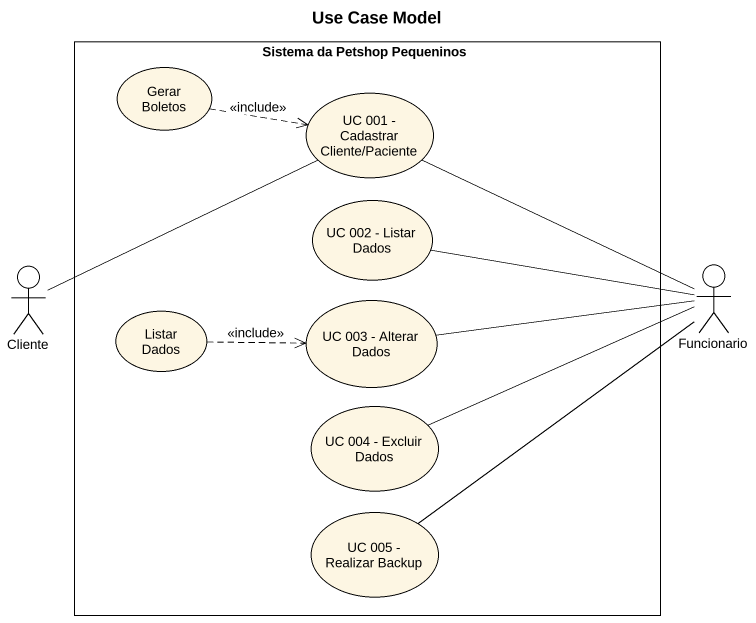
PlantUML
@startuml
title Use Case Model
rectangle "Sistema da Petshop Pequeninos" as Sistema_da_Petshop {
  usecase "Gerar Boletos" as Gerar_Boletos
  usecase "UC 001 - Cadastrar Cliente/Paciente" as UC_001_Cadastrar_Cliente
  usecase "UC 002 - Listar Dados" as UC_002_Listar_Dados
  usecase "Listar Dados" as Listar_Dados
  usecase "UC 003 - Alterar Dados" as UC_003_Alterar_Dados
  usecase "UC 004 - Excluir Dados" as UC_004_Excluir_Dados
  usecase "UC 005 - Realizar Backup" as UC_005_Realizar_Backup
}
actor Cliente
actor Funcionario
Gerar_Boletos .right.> UC_001_Cadastrar_Cliente : <<include>>
Cliente -right- UC_001_Cadastrar_Cliente
Funcionario -left- UC_001_Cadastrar_Cliente
Funcionario -left- UC_002_Listar_Dados
Funcionario -left- UC_003_Alterar_Dados
Funcionario -left- UC_004_Excluir_Dados
Funcionario -- UC_005_Realizar_Backup
Listar_Dados .right.> UC_003_Alterar_Dados : <<include>>
@enduml
